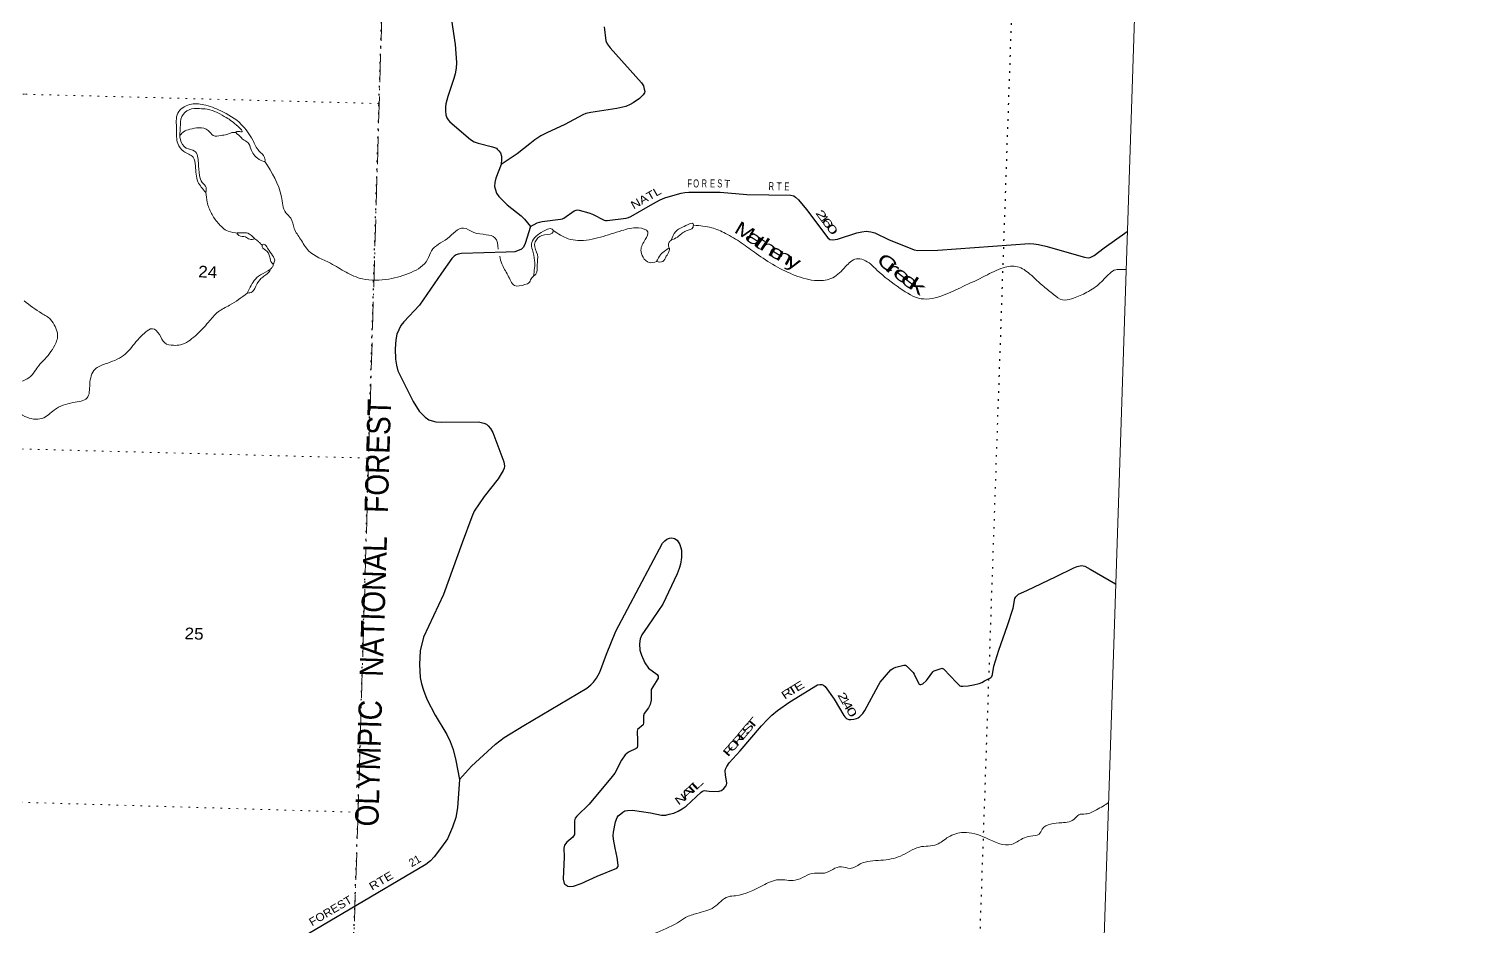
# Model space of a CAD drawing. Header units: feet. Extents: x -932108 to -739700, y 12311 to 202656.
# Drawn here: x -761345 to -739700, y 28775 to 42231 of the extents above; entities that cross this region are included whole.
import ezdxf
from ezdxf.enums import TextEntityAlignment as Align

# ---------------------------------------------------------------- set-up
doc = ezdxf.new("R2010")
doc.units = ezdxf.units.FT
doc.header["$LTSCALE"] = 80
doc.linetypes.add('DOT_DASHED', pattern=[7.7, 5, -1.2, 0.3, -1.2])
doc.linetypes.add('DOTTED', pattern=[1.5, 0.3, -1.2])
for name, color, linetype, lineweight in [('29', 7, 'Continuous', 25), ('30', 7, 'Continuous', 35), ('39', 7, 'Continuous', 13), ('4', 7, 'Continuous', 13), ('44', 7, 'DOT_DASHED', 13), ('6', 7, 'DOTTED', 25), ('7', 7, 'DOTTED', 13)]:
    doc.layers.add(name, color=color, linetype=linetype, lineweight=lineweight)
doc.layers.add('41', color=7, linetype='Continuous')

msp = doc.modelspace()

# ---------------------------------------------------------------- linework, layer by layer
at = {"layer": '29'}
for points in [[(-755007.46, 42364.18), (-754952.71, 41997.72), (-754930.69, 41724.43), (-754937.09, 41643.76), (-754952.54, 41557.19), (-754973.71, 41485.1), (-755060.01, 41216.94), (-755089.26, 41107.37), (-755096.22, 41059.46), (-755096.05, 41003.47), (-755090.81, 40940.43), (-755074.59, 40895.6), (-755058.37, 40869.32), (-755033.81, 40839.28), (-754720.82, 40574.07), (-754665.18, 40537.93), (-754606.5, 40516.88), (-754392.62, 40463.9), (-754359.33, 40451.95), (-754333.07, 40439.59), (-754319.17, 40428.77), (-754295.99, 40404.03), (-754273.52, 40370.24), (-754258.92, 40323.65), (-754258.86, 40277.59), (-754261.76, 40199.49)], [(-752718.51, 42259.94), (-752692.03, 42052.68), (-752672.38, 42005.46), (-752627.71, 41944.56), (-752156.84, 41419.73), (-752127.05, 41374.78), (-752114.69, 41328.4), (-752108.51, 41291.31), (-752111.6, 41269.66), (-752133.23, 41241.84), (-752188.84, 41189.28), (-752284.47, 41120.69), (-752324.79, 41096.54), (-752392.76, 41068.71), (-752526.75, 41035.47), (-752918, 40975.97), (-752989.7, 40960.64), (-753035.41, 40941.96), (-753307.14, 40799.41), (-753575.07, 40672.83), (-753667.24, 40626.62), (-753756.84, 40564.79), (-753830.43, 40505.79), (-754020.89, 40354.92), (-754261.76, 40199.49)], [(-754261.76, 40199.49), (-754343.74, 39993.36), (-754357.82, 39929.49), (-754360.13, 39867.65), (-754348.55, 39816.64), (-754331.98, 39768.48), (-754298.34, 39716.16), (-754248.14, 39665.16), (-754171.68, 39593.44), (-753960.75, 39428.96), (-753911.36, 39377.64), (-753824.09, 39266.63)], [(-753824.09, 39266.63), (-753722.12, 39322), (-753688.9, 39334.36), (-753646.41, 39343.7), (-753371.93, 39375.86), (-753343.63, 39383.83), (-753323.55, 39393.1), (-753167.52, 39499.76), (-753135.74, 39513.38), (-753110.36, 39515.22), (-753090.28, 39513.67), (-752944.38, 39471.76), (-752890.99, 39451.84), (-752717.97, 39362.19), (-752694.8, 39357.55), (-752673.38, 39355.67), (-752388.64, 39393.55), (-752351.07, 39403.93), (-752315.54, 39419.39), (-752019.75, 39587.38), (-751886.85, 39662.08), (-751834.32, 39685.27), (-751792.49, 39701.11), (-751563.98, 39765.65), (-751505.27, 39778.01), (-751447.83, 39783.37), (-750975.59, 39783.75), (-750579.03, 39748.23), (-749918.32, 39737.16), (-749873.92, 39727), (-749846.11, 39708.45), (-749802.27, 39669.65), (-749681.15, 39521.81), (-749363.29, 39097.63), (-749330.13, 39074.67), (-749289.97, 39068.49), (-749217.27, 39079.37), (-748926.44, 39173.21), (-748851.23, 39189.06), (-748789.44, 39195.25), (-748718.38, 39189.06), (-748655.23, 39171.39), (-748453.89, 39073.35), (-748068, 38917), (-748011.9, 38908.21), (-747714.37, 38911.64), (-746338.25, 39010.2), (-746274.43, 39006.66), (-746203.37, 38997.39), (-746094.54, 38971.09), (-745511.89, 38805.89), (-745458.76, 38796.43), (-745427.86, 38802.62), (-745368.25, 38831.81), (-745219.35, 38945.79), (-744871.37, 39194.41)], [(-753824.09, 39266.63), (-753899.83, 39012.21), (-753929.14, 38957.19), (-753956.94, 38926.28), (-753990, 38910.56), (-754058.9, 38889.18), (-754186.04, 38880.14), (-754857.83, 38863.47), (-754908.57, 38852.08), (-754936.37, 38842.8), (-754967.27, 38821.16), (-755001.31, 38787.42), (-755154.07, 38569.3), (-755487.39, 38087.76), (-755719.61, 37838.04), (-755764.01, 37781), (-755824.65, 37652.54), (-755841.65, 37565.98), (-755850.92, 37433.04), (-755844.74, 37278.46), (-755832.38, 37185.71), (-755810.75, 37102.24), (-755583.19, 36641.05), (-755489.42, 36496.29), (-755402.88, 36409.3), (-755344.21, 36369.53), (-755294.77, 36350.98), (-755242.25, 36338.62), (-755154.56, 36331.95), (-754603.81, 36336.08), (-754520.81, 36320.06), (-754483.73, 36304.6), (-754455.92, 36276.78), (-754421.94, 36236.59), (-754384.56, 36179.39), (-754222, 35739.65), (-754211.84, 35670.83), (-754216.47, 35643), (-754230.38, 35609), (-754307.78, 35485.51), (-754514.66, 35216.83), (-754664.48, 34996.86), (-754700.65, 34915.47), (-754847.82, 34522.77), (-755125.74, 33746.92), (-755426.64, 33110.07), (-755473.98, 32903.84), (-755488.01, 32700.86), (-755473.98, 32501.94), (-755453.9, 32406.1), (-755423.9, 32316.09), (-755375.11, 32180.41), (-755251.02, 31938.2), (-755076.88, 31648.48), (-755027.53, 31543.54), (-754982.74, 31423.23), (-754940.65, 31257.62), (-754888.88, 30973.44)], [(-754888.88, 30973.44), (-754704.59, 31174.61), (-754344.71, 31503.35), (-754216.4, 31605.57), (-753920.37, 31785.47), (-752977.51, 32341.17), (-752919.29, 32392.06), (-752875.55, 32433.92), (-752833.85, 32492.66), (-752783.55, 32584.61), (-752681.2, 32852.3), (-752539.74, 33199.05), (-751839.89, 34516.04), (-751806.52, 34554.75), (-751775.63, 34576.39), (-751735.46, 34591.85), (-751704.29, 34596.32), (-751661.31, 34588.76), (-751624.23, 34564.02), (-751581.31, 34498.54), (-751556.26, 34415.63), (-751558.4, 34303.41), (-751571.71, 34205.4), (-751590.24, 34137.38), (-751619.64, 34060.59), (-751835.5, 33603.72), (-752060.14, 33275.08)], [(-747436.97, 32433.16), (-747395.36, 32388.8), (-747380.55, 32378.27), (-747366.64, 32375.18), (-747335.75, 32373.63), (-747259.01, 32380.85), (-747178.17, 32395.28), (-747094.75, 32412.28), (-747052.19, 32431.01), (-747012.87, 32452.47), (-746934.09, 32492.66), (-746915.55, 32505.03), (-746902.17, 32520.9), (-746890.83, 32549.86), (-746872.44, 32672.41), (-746797.15, 32914.82), (-746666.93, 33283.95), (-746585.02, 33542.21), (-746557.92, 33686.03), (-746542.43, 33715.39), (-746502.31, 33750.96), (-746378.28, 33806.88), (-745938.33, 34020.71), (-745671.18, 34149.77), (-745621.33, 34169.93), (-745559.95, 34183.78), (-745507.42, 34174.51), (-745425.87, 34130.2), (-745046.03, 33905.83)], [(-752060.14, 33275.08), (-752149.95, 33143.68), (-752175.74, 33083.15), (-752188.1, 33008.95), (-752181.92, 32913.11), (-752159.29, 32837.22), (-752107.77, 32724.52), (-752049.91, 32643.6), (-751922.39, 32548.3), (-751906.94, 32523.57), (-751906.94, 32495.74), (-751934.74, 32443.8), (-752013.61, 32321.78), (-752013.37, 32165.4), (-752025.89, 32096.93), (-752049.87, 32048.17), (-752117.29, 31963.91), (-752127.85, 31929.98), (-752124.76, 31824.87), (-752133.56, 31795.98), (-752214.52, 31726.15), (-752220.54, 31695.02), (-752216.66, 31559.81), (-752217.45, 31484.79), (-752223.63, 31450.78), (-752239.25, 31438.17), (-752353.89, 31381.34), (-752399.74, 31342.58), (-752454.69, 31263.96), (-752555.77, 31070.52), (-752594.44, 31017.4), (-752941.23, 30606.41), (-753127.36, 30424.38), (-753152.08, 30393.46), (-753161.57, 30354.16), (-753161.11, 30203.79), (-753162.89, 30149.22), (-753186.68, 30110.3), (-753277.21, 30031.74), (-753311.79, 29987.61), (-753323.55, 29942.09), (-753318.17, 29815.38), (-753330.63, 29478.93), (-753317.37, 29416.51), (-753308.1, 29404.15), (-753260.07, 29376.65), (-753230.86, 29367.05), (-753178.34, 29373.23), (-753063.73, 29415.09), (-752822.56, 29524.4), (-752528.69, 29646.22), (-752507.88, 29666.93), (-752504.79, 29688.57), (-752522.83, 29804.43), (-752551.76, 29944.51)], [(-752551.76, 29944.51), (-752579.05, 30076.7), (-752582.03, 30133.76), (-752578.94, 30183.23), (-752548.04, 30337.81), (-752523.32, 30402.73), (-752505.77, 30427.43), (-752467.71, 30461.47), (-752436.81, 30486.21), (-752405.92, 30501.66), (-752365.75, 30510.94), (-752293.67, 30511.52), (-752019.86, 30471.53), (-751859.04, 30439.83), (-751791.07, 30439.83), (-751743.29, 30451.5), (-751673.66, 30470.75), (-751605.69, 30498.57), (-751544.68, 30534.29), (-751487.63, 30572.42), (-751264.28, 30782.99), (-751241.88, 30798.62), (-751225.8, 30805.43), (-751207.89, 30807.9), (-751183.94, 30804.64), (-751141.64, 30798.99), (-751005.15, 30795.05), (-750977.71, 30801.72), (-750958.4, 30810.82), (-750921.32, 30838.64), (-750890.42, 30875.74), (-750880.38, 30896.01), (-750878.83, 30920.75), (-750899.52, 31042.6), (-750902.78, 31104.52), (-750895.83, 31130.98), (-750874.98, 31169.44), (-750842.66, 31221.39), (-750679.19, 31403.11), (-750357.75, 31780.75), (-750274.03, 31868.15), (-750201.12, 31940.62), (-750116.46, 32010.36), (-749932.6, 32137.35), (-749519.26, 32392.04), (-749484.61, 32399.9), (-749450.63, 32399.9), (-749425.91, 32390.63), (-749403.5, 32370.65), (-749267.88, 32180.29), (-749124.3, 31933.55), (-749108.45, 31912.98), (-749086.05, 31892.88), (-749071.37, 31882.07), (-749048.97, 31874.33), (-749015.76, 31871.25), (-748971.67, 31877.02), (-748933.88, 31888.25), (-748907.62, 31900.62), (-748882.9, 31917.62), (-748835.78, 31963.99), (-748806.11, 32006.56), (-748605.04, 32389.68), (-748577.8, 32432.38), (-748415.59, 32617.87), (-748393.96, 32634.88), (-748378.6, 32643.76), (-748342.98, 32656.52), (-748222.48, 32690.52), (-748200.1, 32688.72), (-748183.86, 32679.7), (-748080.36, 32577.68), (-748066.42, 32554.55), (-747996.94, 32409.19), (-747990.38, 32403.01), (-747983.73, 32399.79), (-747966.04, 32398.37), (-747951.76, 32402.23), (-747939.78, 32409.19), (-747885.08, 32459.09), (-747868.34, 32478.75), (-747786.46, 32590.05), (-747778.36, 32597.78), (-747769.19, 32604.09), (-747752.09, 32610.92), (-747664.81, 32639.52), (-747651.68, 32641.06), (-747643.25, 32640.55), (-747636.23, 32637.2), (-747628.51, 32632.56), (-747522.95, 32524.81), (-747436.97, 32433.16)], [(-754888.88, 30973.44), (-754916.58, 30551.23), (-754941.84, 30405.83), (-754989.71, 30258.63), (-755068.52, 30084.3), (-755155.55, 29958.7), (-755266.26, 29815.33), (-755321.87, 29756.59), (-755392.17, 29700.9), (-757660.41, 28357.07)]]:
    msp.add_lwpolyline(points, dxfattribs=at)
at = {"layer": '39'}
for points in [[(-758691.2, 39778.57), (-758809.25, 39937.8), (-758845.82, 40178.12), (-758882.85, 40306.05), (-759021.82, 40393.84), (-759111.42, 40511.8), (-759128.99, 40725.27), (-759111.31, 40967.47), (-758933.58, 41096.95), (-758721.06, 41092.57), (-758467.74, 41004.27), (-758158.88, 40799.36), (-757987.76, 40561.76), (-757893.83, 40401.47), (-757809.6, 40299.78), (-757803.74, 40245.35), (-757888.93, 40272.81), (-758015, 40432.35), (-758061.41, 40526.53), (-758131.85, 40571.46), (-758181.94, 40623.63), (-758239.72, 40684.12), (-758197.17, 40694.49), (-758145.32, 40686.42), (-758208.32, 40767.19), (-758383.59, 40900.58), (-758671.53, 41026.37), (-758783.56, 41034.81), (-758942.71, 41019.02), (-759051.2, 40914.91), (-759073.78, 40751.2), (-759071.04, 40568.42), (-758983.68, 40444.52), (-758859.06, 40399.45), (-758801.91, 40222.56), (-758785.38, 40033.21), (-758743.38, 39929.17), (-758686.32, 39850.64), (-758691.2, 39778.57)], [(-759073.81, 40638.6), (-759024.09, 40689.01), (-758928.33, 40725.38), (-758794.99, 40748.21), (-758656.19, 40706.6), (-758578.93, 40631.28), (-758462.49, 40632.7), (-758377.71, 40645.41), (-758302.31, 40674.55), (-758237.96, 40678.03), (-758235.28, 40677.7)], [(-757805.16, 40242.52), (-757558.07, 39713.73), (-757489.37, 39474.15), (-757418.37, 39393.06), (-757364.42, 39236.36), (-757272.41, 39078.16), (-757148.9, 38904.66), (-756819.37, 38714.99), (-756587.92, 38581.39), (-756343.1, 38481.39), (-755945.86, 38479.75), (-755610.83, 38578.93), (-755366.43, 38770.01), (-755306.91, 38904.16), (-755068.84, 39087.46), (-754825.8, 39244.47), (-754671.94, 39178.18), (-754484.66, 39144.68), (-754356.04, 39099.45), (-754307.95, 38927.38)], [(-758207.84, 39169.31), (-758357.22, 39197.29), (-758506.84, 39319.63), (-758607.42, 39464.12), (-758670.91, 39633.24), (-758691.2, 39778.57)], [(-757954.52, 39081.01), (-758061.43, 39167.54), (-758163.53, 39173.58), (-758222.02, 39165.85), (-758197.18, 39134.76), (-758093.8, 39110.61), (-758032.97, 39076.08), (-757954.52, 39081.01)], [(-753777, 38524.55), (-753759.71, 38756.73), (-753793.47, 38916.64), (-753803.09, 39027.43), (-753735.15, 39121.1), (-753627.77, 39197.15), (-753486.58, 39215.66), (-753481.61, 39189.37), (-753609.82, 39144.25), (-753733.22, 39068.83), (-753760.06, 38999.63), (-753718.05, 38845.41), (-753720.2, 38690.93), (-753739.74, 38553.19), (-753777, 38524.55)], [(-753478.27, 39206.11), (-753255.05, 39084.06), (-753111.61, 39058.32), (-752772.56, 39107.16), (-752453.63, 39204.97), (-752201.2, 39245.18), (-752062.96, 39189.53), (-752099.74, 39072.55), (-752166.23, 38914.59), (-752134.41, 38806.94), (-752041.36, 38724.98), (-751930.38, 38740.67)], [(-751712.92, 39061.29), (-751647.62, 39189.19), (-751491.45, 39281.38), (-751381.98, 39309.17), (-751384.06, 39257.06), (-751486.63, 39200.89), (-751618.69, 39109.75), (-751712.92, 39061.29)], [(-751371.23, 39286.2), (-751103.51, 39247.99), (-750898.19, 39163.6), (-750660.98, 39023.75), (-750436.66, 38862.32), (-749851.8, 38534.1), (-749519.79, 38456.75), (-749289.4, 38497.83), (-749096.05, 38666.84), (-748934.99, 38780.92), (-748827.21, 38766.63), (-748626.61, 38614.17), (-748276.39, 38339.38), (-747963.53, 38184.5), (-747628.33, 38237.5), (-747338.25, 38366.56), (-747002.82, 38525.94), (-746731.01, 38649.7), (-746517.77, 38663.36), (-746331.52, 38553.62), (-746124.28, 38366.78), (-745976.49, 38248.53), (-745843.3, 38166.99), (-745706.19, 38183.65), (-745504.26, 38266.01), (-745302.33, 38398.55), (-745135.18, 38564.58), (-745044.71, 38619.22), (-744980.45, 38620.69), (-744890.29, 38623)], [(-757844.82, 38989.25), (-757869.09, 39009.39), (-757901.87, 39042.8), (-757954.52, 39081.01)], [(-757678.74, 38700.77), (-757701.98, 38721.76), (-757732.6, 38809.28), (-757794.64, 38914.11), (-757848.25, 38978.46), (-757835.51, 38996.02), (-757742.71, 38908.04), (-757674.34, 38811), (-757658.15, 38764.19), (-757678.74, 38700.77)], [(-751742.11, 38943.15), (-751751.14, 39008.6), (-751744.25, 39030.41), (-751712.92, 39061.29)], [(-754283.04, 38822.46), (-754253.26, 38707.97), (-754159.81, 38535.66), (-754061.55, 38383.23), (-753906.57, 38395.18), (-753836.93, 38430.57), (-753819.39, 38468.01), (-753777, 38524.55)], [(-751930.38, 38740.67), (-751870.12, 38842.67), (-751793.12, 38911.89), (-751735.83, 38939.74), (-751743.44, 38899.89), (-751784.7, 38821.23), (-751837.98, 38743.04), (-751930.38, 38740.67)], [(-758071.2, 38268.63), (-757946.45, 38478.49), (-757830.66, 38564.24), (-757726.65, 38606.3), (-757754.05, 38573.26), (-757878.41, 38473.79), (-757958.14, 38336.42), (-757996.19, 38287.74), (-758071.2, 38268.63)], [(-757754.86, 38603.4), (-757713.51, 38633.89), (-757688.03, 38669.01), (-757678.74, 38700.77)], [(-761414.77, 38151.79), (-761151.34, 37964.74), (-761018.55, 37873.18), (-760952.59, 37766.19), (-760914.67, 37660.31), (-760955.68, 37487.29), (-761129.55, 37253.27), (-761224.18, 37144.6), (-761296.54, 37041.06), (-761523.31, 36939.62), (-761641.27, 36950.3), (-761774.29, 36885.3), (-761784.86, 36771.29), (-761654.54, 36617.6), (-761403.62, 36419), (-761147.98, 36388.82), (-760960.31, 36515.9), (-760682.98, 36627.4), (-760471.59, 36695.33), (-760431.22, 36902.5), (-760351.99, 37128.21), (-760198.37, 37206.45), (-759926.49, 37332.21), (-759739.79, 37535.61), (-759595.48, 37682.47), (-759493.07, 37734.63), (-759386.24, 37646.1), (-759306.98, 37520.52), (-759173.95, 37485.15), (-759071.3, 37493.14), (-758847.17, 37628.82), (-758650.38, 37833.83), (-758507.83, 37986.78), (-758335.31, 38086.35), (-758071.2, 38268.63)], [(-745154.27, 30628), (-745233.18, 30575.5), (-745333.68, 30518.87), (-745494.67, 30456.98), (-745599.49, 30445.06), (-745655.9, 30389.07), (-745855.11, 30324.68), (-746147.83, 30229.85), (-746194.95, 30155.43), (-746324.6, 30124.42), (-746442.48, 30086.92), (-746606.43, 30001.06), (-746993.81, 30098.66), (-747325.66, 30180.02), (-747557.17, 30110.88), (-747728.16, 29999.2), (-747988.52, 29961.31), (-748270.83, 29825.92), (-748566.28, 29763.32), (-748877.52, 29707.37), (-749028.65, 29641.07), (-749160.07, 29666.34), (-749414.74, 29570.01), (-749563.23, 29569.85), (-749852.43, 29462.84), (-750102.93, 29470.73), (-750337.08, 29385.63), (-750746.56, 29231.18), (-750855.54, 29215.41), (-751070.45, 29059.3), (-751327.03, 28965.05), (-751496.03, 28903.48), (-751619.51, 28826.05), (-751965.12, 28663.06), (-752202.07, 28558), (-752362.65, 28455.94), (-752555.52, 28298.96), (-752641.27, 28262.2), (-752826.92, 28084.85), (-753016.28, 28016.05), (-753179.02, 27859.89), (-753341.04, 27771.94), (-753567.1, 27688.53), (-753666.86, 27652.33), (-753701.15, 27547.29), (-753833.36, 27452.14), (-754043.47, 27315.91), (-754159.33, 27177.97), (-754157.07, 27083.53), (-754189.12, 26984.43), (-754244.73, 26948.49), (-754303.3, 26888.57), (-754320.6, 26806.95), (-754509.39, 26651.81), (-754725.58, 26463.63), (-754789.26, 26225.26), (-755001.27, 25990.75), (-755160.89, 25812.38), (-755538.62, 25548.27), (-755874.37, 25330.69), (-756064.6, 25189.66), (-756147.85, 25164.84), (-756305.64, 25132.94), (-756395.94, 25032.12), (-756466.61, 24920.49), (-756621.74, 24854.36), (-756747.71, 24764.99), (-756912.28, 24512.54), (-757044.97, 24305), (-757169.41, 24203.52), (-757321.26, 24169.37), (-757459.73, 24068.45), (-757795.32, 23955.25), (-757890.11, 23792.38), (-757992.75, 23684.02), (-758203.74, 23575.93), (-758320.17, 23524.32), (-758522.26, 23437.96), (-758622.66, 23285.35), (-758683.63, 23215.49), (-758789.81, 23169.5), (-758858.31, 23011.62), (-758907.5, 22935.28), (-759009.71, 22901.34)]]:
    msp.add_spline(points, degree=3, dxfattribs=at)
at = {"layer": '4'}
msp.add_lwpolyline([(-924530.42, 202655.58), (-893729.37, 201405.05), (-862926.63, 200196.88), (-832122.26, 199031.09), (-801316.3, 197907.67), (-770508.84, 196826.62), (-739699.92, 195787.95), (-745759.19, 12310.89), (-776820.49, 13358.06), (-807880.32, 14447.96), (-838938.61, 15580.59), (-869995.32, 16755.93)], dxfattribs=at)
at = {"layer": '44'}
msp.add_lwpolyline([(-746116.26, 56692), (-746200.69, 54211.11), (-747499.29, 54247.18), (-747616.09, 50925.18), (-751615.31, 51078.04), (-751638.61, 50400.99), (-754307.8, 50478.07), (-754339.61, 49167.15), (-755850.35, 49222.76), (-756407.3, 30482.57), (-756588.68, 25180.25), (-760130.92, 25267.08), (-760149.78, 25267.62)], dxfattribs=at)
at = {"layer": '6'}
for points in [[(-746116.54, 56621.46), (-746432.51, 47592.77), (-747407.92, 19213.02), (-747606.13, 13891.29), (-747666.4, 12373.96)], [(-756588.68, 25180.25), (-756407.3, 30482.57), (-756253.64, 35794.01), (-756093.73, 41111.23), (-755931.19, 46444.4), (-755893.5, 47892.23), (-755773.44, 51757.69), (-755708.92, 54004.52)]]:
    msp.add_lwpolyline(points, dxfattribs=at)
at = {"layer": '7'}
for points in [[(-756093.73, 41111.23), (-761411.55, 41251.04), (-766724.87, 41402.72), (-768103.29, 41449.88)], [(-776027.7, 36402.93), (-772208.52, 36277.74), (-766876.6, 36089.19), (-761569.45, 35933.74), (-756253.64, 35794.01)], [(-756407.3, 30482.57), (-761720.38, 30640.26), (-767050.53, 30772.53), (-772364.26, 30964.37), (-776210.21, 31097.89)]]:
    msp.add_lwpolyline(points, dxfattribs=at)

# ---------------------------------------------------------------- texts
at = {"layer": '30'}
for s, rotation, width, p in [('NATL', 29.594, 1.2, (-752274.91, 39522.97)), ('RTE', 30.645, 1.2, (-756197.89, 29304.91)), ('FOREST', 30.645, 1.1, (-757098.64, 28770.48))]:
    msp.add_text(s, height=120, rotation=rotation, dxfattribs=dict(at, width=width)).set_placement(p)
for s, rotation, width, p in [('F', 0.046, 0.7, (-751435.57, 39853.38)), ('O', 0.046, 0.65, (-751337.56, 39853.47)), ('R', 0.046, 0.65, (-751215.11, 39853.56)), ('E', 0.046, 0.7, (-751091.92, 39853.66)), ('S', 0.046, 0.7, (-750983.21, 39853.74)), ('T', 356.882, 0.9, (-750875.28, 39846.56)), ('R', 359.04, 0.65, (-750211.45, 39812.09)), ('T', 359.04, 0.85, (-750095.18, 39810.14)), ('E', 359.04, 0.7, (-749979.4, 39808.2)), ('2', 306.846, 1.75, (-749506.78, 39405.84)), ('6', 306.846, 1.85, (-749415.2, 39283.64)), ('0', 306.846, 1.85, (-749345.46, 39190.58)), ('R', 34.632, 1.35, (-749944.58, 32214.14)), ('T', 31.64, 1.6, (-749860.83, 32264.05)), ('E', 31.64, 1.4, (-749762.23, 32324.8)), ('2', 300.195, 1.55, (-749189.05, 32184)), ('1', 300.195, 0.8, (-749151.48, 32119.43)), ('4', 300.195, 1.55, (-749113.91, 32054.87)), ('0', 300.195, 1.65, (-749056.61, 31956.41)), ('S', 49.596, 1.65, (-750518.29, 31701.47)), ('T', 49.596, 1.85, (-750451.88, 31778.02)), ('R', 49.596, 1.5, (-750664.14, 31528.86)), ('E', 49.596, 1.65, (-750587.21, 31620.24)), ('F', 48.026, 1.85, (-750802.83, 31370.33)), ('O', 48.026, 1.5, (-750737.76, 31443.86)), ('N', 36.027, 1.4, (-751536.86, 30630.15)), ('A', 43.313, 1.8, (-751434.21, 30723.61)), ('T', 43.313, 2, (-751363.67, 30786.11)), ('L', 43.313, 2, (-751279.92, 30862.05))]:
    msp.add_text(s, height=120, rotation=rotation, dxfattribs=dict(at, width=width)).set_placement(p, align=Align.CENTER)
msp.add_text('1', height=120, rotation=306.846, dxfattribs=at).set_placement((-749461.97, 39346.06), align=Align.CENTER)
msp.add_text('21', height=120, rotation=30.645, dxfattribs=at).set_placement((-755604.23, 29656.63))
at = {"layer": '41'}
for s, rotation, width, p in [('M', 329.29, 1.3, (-750780.82, 39186.03)), ('a', 325.073, 1.75, (-750623.3, 39085.97)), ('t', 324.139, 1.6, (-750483.94, 38990.98)), ('h', 326.488, 1.7, (-750406.07, 38941.4)), ('e', 329.235, 1.5, (-750271.03, 38851.73)), ('n', 331.507, 1.55, (-750155.27, 38783.3)), ('y', 334.101, 1.45, (-750002.59, 38694.54)), ('C', 322.54, 1.5, (-748646.69, 38731.44)), ('r', 321.818, 1.95, (-748517.5, 38623.81)), ('e', 321.873, 1.75, (-748410.1, 38545.32)), ('e', 321.945, 1.75, (-748293.77, 38451.89)), ('k', 325.949, 1.8, (-748174.49, 38360))]:
    msp.add_text(s, height=200, rotation=rotation, dxfattribs=dict(at, width=width)).set_placement(p)
at = {"layer": '44', "width": 0.9}
msp.add_text('OLYMPIC   NATIONAL   FOREST', height=350, rotation=88.277, dxfattribs=at).set_placement((-756104.07, 30265.17))
at = {"layer": '7', "width": 1.1}
for s, p in [('24', (-758807.64, 38505.52)), ('25', (-759013.1, 33079.44))]:
    msp.add_text(s, height=175, rotation=357.738, dxfattribs=at).set_placement(p)

doc.saveas('drawing.dxf')
